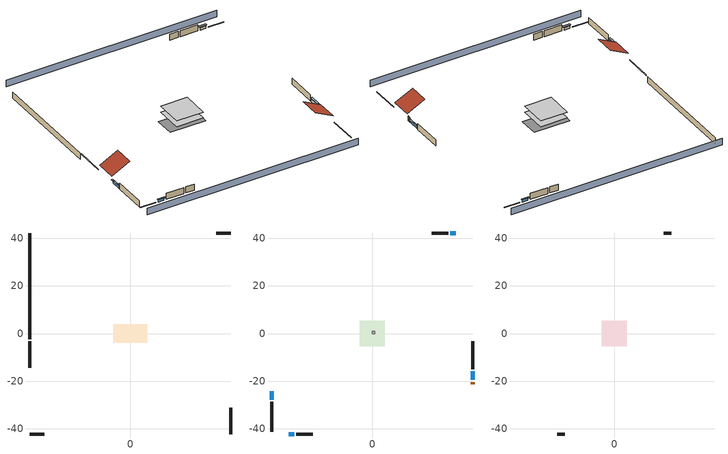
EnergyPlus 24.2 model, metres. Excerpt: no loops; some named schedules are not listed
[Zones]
basement - unconditioned
 floor foundation (Slab1 construction): -7.17,-3.98 -7.17,3.98 7.17,3.98 7.17,-3.98 z-2.13
 wall outside (RimJoist1 construction): -42.19,-3.32 -42.19,-14.35 z0.3:0.61
 wall outside (RimJoist2 construction): 42.19,42.19 36.07,42.19 z0.3:0.61
 wall outside (RimJoist3 construction): 42.19,-42.19 42.19,-31.16 z0.3:0.61
 wall outside (RimJoist4 construction): -42.19,-42.19 -36.07,-42.19 z0.3:0.61
 wall foundation (FoundationWall1 construction): -42.19,42.19 -42.19,-2.39 z-2.13:0.3
conditioned space
 floor to basement - unconditioned (Floor1 construction): -5.34,-5.34 -5.34,5.34 5.34,5.34 5.34,-5.34 z0.3
 wall outside (AdiabaticWallConstruction 1): 42.19,-21.32 42.19,-20.4 z0.3:2.34
 wall outside (AdiabaticWallConstruction): -42.19,-24.2 -42.19,-27.72 / 42.19,-19.47 42.19,-15.95 z0.3:1.49; 35.14,42.19 32.82,42.19 / -35.14,-42.19 -32.82,-42.19 z0.3:1.31
 wall outside (Wall1 construction): -42.19,-28.65 -42.19,-41.26 z0.3:2.74
 wall outside (Wall2 construction): 31.89,42.19 24.88,42.19 z0.3:2.74
 wall outside (Wall3 construction): 42.19,-15.02 42.19,-3.17 z0.3:2.74
 wall outside (Wall4 construction): -31.89,-42.19 -24.88,-42.19 z0.3:2.74
 window (WindowConstruction): -42.19,-24.2 -42.19,-27.72 z0.3:1.49
 window (WindowConstruction 1): 35.14,42.19 32.82,42.19 z0.3:1.31
 window (WindowConstruction 2): 42.19,-19.47 42.19,-15.95 z0.3:1.49
 window (WindowConstruction 3): -35.14,-42.19 -32.82,-42.19 z0.3:1.31
 door (Door): 42.19,-21.31 42.19,-20.4 z0.3:2.34
furnace airloop ret air zone
 floor adiabatic (AdiabaticConst): 0,0 0,1 1,1 1,0 z0
 wall adiabatic (AdiabaticConst): 0,1 0,0 1,0 1,1 0,1 z0:1
 ceiling adiabatic (AdiabaticConst): 1,0 1,1 0,1 0,0 z1
attic - vented
 floor to conditioned space (Floor2 construction Reversed): -5.34,-5.34 -5.34,5.34 5.34,5.34 5.34,-5.34 z2.74
 wall outside (Wall5 construction): 23.95,42.19 20.7,42.19 z0.3:2.74
 wall outside (Wall6 construction): -23.95,-42.19 -20.7,-42.19 z0.3:2.74
 roof outside (Roof1 construction): -42.19,-23.27,2.74 -35.05,-23.27,6.31 -35.05,-15.28,6.31 -42.19,-15.28,2.74
 roof outside (Roof2 construction): 42.19,-22.24,2.74 35.05,-22.24,6.31 35.05,-30.23,6.31 42.19,-30.23,2.74
shading: 42.19,46.76 -42.19,46.76 / -42.19,-46.76 42.19,-46.76 z0:2.74; -42.19,-28.03 -42.19,-23.89 -42.8,-23.89 -42.8,-28.03 z1.8; 32.51,42.19 35.44,42.19 35.44,42.8 32.51,42.8 z1.62; 42.19,-15.64 42.19,-19.78 42.8,-19.78 42.8,-15.64 z1.8; -32.51,-42.19 -35.44,-42.19 -35.44,-42.8 -32.51,-42.8 z1.62
[Building]
Building 1: Terrain=Suburbs
[Site:Location]
Portland Intl Arpt_OR: Latitude {deg}=45.59; Longitude {deg}=-122.6; Time Zone {hr}=-8; Elevation {m}=33; Keep Site Location Information=Yes
[Site:GroundTemperature:Shallow]
10.2558, 8.96328, 8.85977, 9.47314, 11.9355, 14.3863, 16.5111, 17.8571, 17.9714, 16.8767, 14.8061, 12.4304
[Site:WaterMainsTemperature]
Calculation Method=Schedule; Temperature Schedule=mains temperature schedule
[Material] Roughness=Rough; Thermal Absorptance=0.9
Name | Thickness {m} | Conductivity {W/m-K} | Density {kg/m3} | Specific Heat {J/kg-K} | Solar Absorptance | Visible Absorptance
asphalt or fiberglass shingles | 0.00635 | 0.162714 | 1121.4 | 1465.45 | 0.85 | 0.85
ceiling stud and cavity | 0.1397 | 0.118061 | 65.682 | 1177.47 | 0.7 | 0.7
concrete 4.0 in. | 0.1016 | 1.803125 | 2242.8 | 837.4 | 0.7 | 0.7
concrete 8.0 in. | 0.2032 | 1.803125 | 2242.8 | 837.4 | 0.7 | 0.7
door material | 0.04445 | 0.0612267 | 512.64 | 1214.23 | 0.7 | 0.7
floor covering | 0.0127 | 0.0433444 | 54.468 | 1339.84 | 0.6 | 0.6
floor stud and cavity | 0.1397 | 0.923637 | 92.3553 | 1139.71 | 0.7 | 0.7
furniture material basement - unconditioned 1; furniture material conditioned space 1 | 0.1524 | 0.115458 | 640.8 | 1214.23 | 0.6 | 0.6
gypsum board | 0.0127 | 0.160291 | 801 | 837.4 | 0.6 | 0.6
osb sheathing 0.5 in. | 0.0127 | 0.115458 | 512.64 | 1214.23 | 0.6 | 0.6
osb sheathing 0.5 in. 1 | 0.0127 | 0.115458 | 512.64 | 1214.23 | 0.7 | 0.7
osb sheathing 0.75 in. | 0.01905 | 0.115458 | 512.64 | 1214.23 | 0.7 | 0.7
rim joist stud and cavity | 0.0508 | 0.178688 | 50.32683 | 1063.81 | 0.6 | 0.6
roof rigid ins | 0.00281632 | 0.029427 | 32.04 | 1214.23 | 0.7 | 0.7
wall rigid ins | 0.512978 | 0.029427 | 32.04 | 1214.23 | 0.7 | 0.7
wall stud and cavity | 0.1397 | 0.550994 | 139.0536 | 1170.24 | 0.7 | 0.7
wall stud and cavity 1 | 0.1397 | 0.727959 | 139.0536 | 1170.24 | 0.6 | 0.6
wall stud and cavity 2 | 0.0889 | 0.380278 | 52.3479 | 1209.89 | 0.7 | 0.7
wall stud and cavity 3 | 0.0889 | 0.391764 | 83.0341 | 1211.67 | 0.7 | 0.7
wood siding | 0.0254 | 0.102417 | 544.68 | 1172.36 | 0.85 | 0.85
wood siding 1; wood siding 2 | 0.0254 | 0.102417 | 544.68 | 1172.36 | 0.7 | 0.7
[Material:NoMass]
Adiabatic: Roughness=Rough; Thermal Resistance {m2-K/W}=176.1; Thermal Absorptance=0.9; Solar Absorptance=0.7; Visible Absorptance=0.7
[WindowMaterial:SimpleGlazingSystem]
WindowMaterial: U-Factor {W/m2-K}=4.76952; Solar Heat Gain Coefficient=0.63
[Construction]
AdiabaticConst: Adiabatic
AdiabaticWallConstruction: wood siding 1, wall rigid ins, wall stud and cavity 2, gypsum board
AdiabaticWallConstruction 1: wood siding 2, wall rigid ins, wall stud and cavity 2, gypsum board
Door: door material
Floor1 construction: floor stud and cavity, osb sheathing 0.75 in., floor covering
Floor2 construction Reversed: gypsum board, ceiling stud and cavity
FoundationWall1 construction: concrete 8.0 in.
furniture construction basement - unconditioned 1: furniture material basement - unconditioned 1
furniture construction conditioned space 1: furniture material conditioned space 1
PartitionWallConstruction: gypsum board, wall stud and cavity 3, gypsum board
RimJoist1 construction; RimJoist2 construction; RimJoist3 construction; RimJoist4 construction: wood siding, rim joist stud and cavity
Roof1 construction; Roof2 construction: asphalt or fiberglass shingles, roof rigid ins, osb sheathing 0.5 in.
Slab1 construction: concrete 4.0 in.
Wall1 construction; Wall2 construction; Wall3 construction; Wall4 construction: wood siding, osb sheathing 0.5 in. 1, wall stud and cavity, gypsum board
Wall5 construction; Wall6 construction: wood siding, osb sheathing 0.5 in. 1, wall stud and cavity 1
WindowConstruction; WindowConstruction 1; WindowConstruction 2; WindowConstruction 3: WindowMaterial
[Zone] Multiplier=1
Name | Volume {m3} | Part of Total Floor Area
attic - vented | 90.8252 | Yes
basement - unconditioned; conditioned space | 278.185 | Yes
furnace airloop ret air zone | 1 | No
[Space]
Name | Zone | Volume {m3} | Space Type
attic - vented 1 | attic - vented | 90.8252
basement - unconditioned 1 | basement - unconditioned | 278.185
conditioned space 1 | conditioned space | 278.185
furnace airloop ret air space | furnace airloop ret air zone |  | Plenum Space Type
[ZoneInfiltration:EffectiveLeakageArea]
infil attic - vented 1: Zone or Space=attic - vented 1; Schedule=Always On Discrete; Effective Air Leakage Area {cm2}=3802.45; Stack Coefficient=0.000166082; Wind Coefficient=3.54531e-05
[ZoneMixing] Schedule=Always On Continuous; Design Flow Rate Calculation Method=Flow/Zone; Design Flow Rate {m3/s}=0
Name | Zone or Space | Source Zone or Space
whole house fan mix | attic - vented | conditioned space
furnace airloop_0 ZoneMixCondToDZ mix | basement - unconditioned | conditioned space
furnace airloop_0 ZoneMixDZToCond mix | conditioned space | basement - unconditioned
[SurfaceProperty:ExposedFoundationPerimeter]
Slab1: Exposed Perimeter Calculation Method=TotalExposedPerimeter; Total Exposed Perimeter {m}=44.58462
[InternalMass]
Name | Construction | Zone or ZoneList | Space or SpaceList | Surface Area {m2}
furniture mass basement - unconditioned 1 | furniture construction basement - unconditioned 1 | basement - unconditioned | basement - unconditioned 1 | 45.62618
furniture mass conditioned space 1 | furniture construction conditioned space 1 | conditioned space | conditioned space 1 | 45.63397
partition wall mass | PartitionWallConstruction | conditioned space | conditioned space 1 | 114.085
[ElectricEquipment] Design Level Calculation Method=EquipmentLevel
Name | Zone or ZoneList or Space or SpaceList | Schedule | Design Level {W} | Fraction Latent | Fraction Radiant | Fraction Lost
freezer | basement - unconditioned 1 | freezer schedule | 194.914 | 0 | 0.6 | 0
ceiling fan | conditioned space 1 | ceiling_fan | 18.0259 | 0 | 0.558 | 0
clothes dryer | conditioned space 1 | clothes_dryer | 2804.36 | 0.015 | 0.081 | 0.85
clothes washer | conditioned space 1 | clothes_washer | 208.838 | 0.03 | 0.162 | 0.7
cooking range | conditioned space 1 | cooking_range | 114.241 | 0.16 | 0.384 | 0.2
dishwasher | conditioned space 1 | dishwasher | 672.509 | 0.3 | 0.18 | 0.4
fridge | conditioned space 1 | fridge schedule | 51.9007 | 0 | 0.6 | 0
mech vent bath fan 0 | conditioned space 1 | mech vent bath fan 0 schedule | 30 | 0 | 0 | 1
mech vent house fan | conditioned space 1 | mech vent house fan schedule | 0 | 0 | 0 | 1
mech vent house fan cfis | conditioned space 1 | mech vent house fan cfis schedule | 0 | 0 | 0 | 0
mech vent range fan 0 | conditioned space 1 | mech vent range fan 0 schedule | 30 | 0 | 0 | 1
misc plug loads | conditioned space 1 | plug_loads_other | 760.668 | 0.021 | 0.558 | 0.049
misc tv | conditioned space 1 | plug_loads_tv | 1134.8 | 0 | 0.6 | 0
whole house fan | conditioned space 1 | Always On Discrete | 0 | 0 | 0 | 1
[OtherEquipment] Design Level Calculation Method=EquipmentLevel
Name | Fuel Type | Zone or ZoneList or Space or SpaceList | Schedule | Design Level {W} | Fraction Latent | Fraction Radiant | Fraction Lost
furnace airloop_0 RetCondToDZ; furnace airloop_0 SupCondToDZ; furnace airloop_0 SupSensLkToDZ; water heater sens | None | basement - unconditioned 1 | Always On Discrete | 0 | 0 | 0 | 0
furnace airloop_0 SupLatLkToDZ; water heater lat | None | basement - unconditioned 1 | Always On Discrete | 0 | 1 | 0 | 0
water heater energy adjustment1 | Electricity | basement - unconditioned 1 | Always On Discrete | 0.01 | 0 | 0 | 1
clothes dryer 1 | Electricity | conditioned space 1 | clothes_dryer | 0 | 0.015 | 0.081 | 0.85
cooking range 1 | NaturalGas | conditioned space 1 | cooking_range | 3348.06 | 0.16 | 0.384 | 0.2
furnace airloop_0 SupCondToLv; furnace airloop_0 SupSensLkToCond; mech vent house fan sensible load | None | conditioned space 1 | Always On Discrete | 0 | 0 | 0 | 0
furnace airloop_0 SupLatLkToCond; mech vent house fan latent load | None | conditioned space 1 | Always On Discrete | 0 | 1 | 0 | 0
general water use latent | None | conditioned space 1 | general water use schedule | 81.0615 | 1 | 0 | 0
general water use sensible | None | conditioned space 1 | general water use schedule | -79.8895 | 0 | 0.6 | 0
furnace airloop_0 RetCondToRP; furnace airloop_0 RetSensLkToRP | None | furnace airloop ret air space | Always On Discrete | 0 | 0 | 0 | 0
furnace airloop_0 RetLatLkToRP | None | furnace airloop ret air space | Always On Discrete | 0 | 1 | 0 | 0
[ZoneInfiltration:DesignFlowRate] Schedule=Always On Discrete
Name | Zone or ZoneList or Space or SpaceList | Design Flow Rate Calculation Method | Design Flow Rate {m3/s} | Air Changes per Hour {1/hr} | Constant Term Coefficient | Temperature Term Coefficient | Velocity Term Coefficient | Velocity Squared Term Coefficient
basement_unconditioned 1 duct leakage imbalance infil flow | basement - unconditioned 1 | Flow/Zone | 0
infil basement - unconditioned 1 | basement - unconditioned 1 | AirChanges/Hour |  | 0.1 | 1 | 0 | 0 | 0
infil flow; natural vent flow; whole house fan flow | conditioned space 1 | Flow/Zone | 0
[SurfaceProperty:IncidentSolarMultiplier] Incident Solar Multiplier=1; Incident Solar Multiplier Schedule=trans schedule winter=0.85 summer=0.7
Window1; Window2; Window3; Window4
[Lights]
interior lighting: Zone or ZoneList or Space or SpaceList=conditioned space 1; Schedule=lighting_interior; Design Level Calculation Method=LightingLevel; Lighting Level {W}=202.816; Return Air Fraction=0; Fraction Radiant=0.6; Fraction Visible=0.2; Fraction Replaceable=1
[People]
occupants: Zone or ZoneList or Space or SpaceList=conditioned space 1; Number of People Schedule=occupants; Number of People Calculation Method=People; Number of People=4; Fraction Radiant=0.314171; Sensible Heat Fraction=0.56303; Activity Level Schedule=occupants activity schedule; Carbon Dioxide Generation Rate {m3/s-W}=0; Enable ASHRAE 55 Comfort Warnings=No; Mean Radiant Temperature Calculation Type=EnclosureAveraged
[SpaceList]
Plenum Space Type: furnace airloop ret air space
[AvailabilityManager:Scheduled] Schedule=Always On Discrete
furnace airloop Availability Manager; room ac airloop Availability Manager
[AirLoopHVAC:ReturnPlenum]
Air Loop HVAC Return Plenum 1: Zone=furnace airloop ret air zone
[WaterUse:Equipment]
dishwasher: Peak Flow Rate {m3/s}=7.21641e-06; Flow Rate Fraction Schedule=hot_water_dishwasher
[Foundation:Kiva]
Foundation Kiva 1: Initial Indoor Air Temperature {C}=9.52053; Wall Height Above Grade {m}=0.3048; Wall Depth Below Slab {m}=0.2032
[Foundation:Kiva:Settings]
Soil Conductivity {W/m-K}=1.3848; Soil Density {kg/m3}=1842.3; Soil Specific Heat {J/kg-K}=418.7; Ground Solar Absorptivity=0.9; Ground Thermal Absorptivity=0.9; Ground Surface Roughness {m}=0.03; Far-Field Width {m}=40; Deep-Ground Boundary Condition=ZeroFlux; Deep-Ground Depth {m}=40; Minimum Cell Dimension {m}=0.2; Maximum Cell Growth Coefficient=3; Simulation Timestep=Timestep
[Exterior:Lights]
exterior lighting: Schedule=exterior lighting schedule; Design Level {W}=6.19068
[EnergyManagementSystem:GlobalVariable]
furnace_airloop_0_DuctImbalLkExhFanEquivCond
furnace_airloop_0_DuctImbalLkExhFanEquivDZ
furnace_airloop_0_DuctImbalLkSupFanEquivCond
furnace_airloop_0_DuctImbalLkSupFanEquivDZ
furnace_airloop_0_DZ_T
furnace_airloop_0_DZ_W
furnace_airloop_0_RetCondToDZ
furnace_airloop_0_RetCondToRP
furnace_airloop_0_RetLatLkToRP
furnace_airloop_0_RetSensLkToRP
furnace_airloop_0_SupCondToDZ
furnace_airloop_0_SupCondToLv
furnace_airloop_0_SupLatLkToCond
furnace_airloop_0_SupLatLkToDZ
furnace_airloop_0_SupSensLkToCond
furnace_airloop_0_SupSensLkToDZ
furnace_airloop_0_ZoneMixCondToDZ
furnace_airloop_0_ZoneMixDZToCond
furnace_airloop_AH_MFR
furnace_airloop_AH_Tout
furnace_airloop_AH_VFR
furnace_airloop_AH_Wout
furnace_airloop_Fan_RTF
furnace_airloop_RA_T
furnace_airloop_Ra_W
infil_program_Qfan
infil_program_Qinf
natural_vent_program_Qnv
natural_vent_program_Qwhf
room_ac_airloop_Fan_RTF
[EnergyManagementSystem:Sensor]
Name | Output:Variable or Output:Meter Index Key | Output:Variable or Output:Meter
airflow_gain | infil flow | Infiltration Sensible Heat Gain Energy
airflow_gain_1 | natural vent flow | Infiltration Sensible Heat Gain Energy
airflow_gain_2 | whole house fan flow | Infiltration Sensible Heat Gain Energy
airflow_loss | infil flow | Infiltration Sensible Heat Loss Energy
airflow_loss_1 | natural vent flow | Infiltration Sensible Heat Loss Energy
airflow_loss_2 | whole house fan flow | Infiltration Sensible Heat Loss Energy
clg_load_cond |  | Cooling:EnergyTransfer:Zone:CONDITIONED SPACE
clg_load_duct |  | Cooling:EnergyTransfer:Zone:FURNACE AIRLOOP RET AIR ZONE
clg_sp_s; clg_sp_s_1 | cooling setpoint | Schedule Value
clothes_dryer_exhaust_0_sch_s | clothes_dryer | Schedule Value
cool_season | cooling season schedule | Schedule Value
ducts_conv | furnace airloop_0 RetCondToRP | Other Equipment Convective Heating Energy
ducts_conv_1 | furnace airloop_0 RetLatLkToRP | Other Equipment Convective Heating Energy
ducts_conv_2 | furnace airloop_0 RetSensLkToRP | Other Equipment Convective Heating Energy
ducts_conv_3 | furnace airloop_0 SupCondToLv | Other Equipment Convective Heating Energy
ducts_conv_4 | furnace airloop_0 SupLatLkToCond | Other Equipment Convective Heating Energy
ducts_conv_5 | furnace airloop_0 SupSensLkToCond | Other Equipment Convective Heating Energy
ducts_rad | furnace airloop_0 RetCondToRP | Other Equipment Radiant Heating Energy
ducts_rad_1 | furnace airloop_0 RetLatLkToRP | Other Equipment Radiant Heating Energy
ducts_rad_2 | furnace airloop_0 RetSensLkToRP | Other Equipment Radiant Heating Energy
ducts_rad_3 | furnace airloop_0 SupCondToLv | Other Equipment Radiant Heating Energy
ducts_rad_4 | furnace airloop_0 SupLatLkToCond | Other Equipment Radiant Heating Energy
ducts_rad_5 | furnace airloop_0 SupSensLkToCond | Other Equipment Radiant Heating Energy
furnace_airloop_0_DZ_T_s | basement - unconditioned | Zone Air Temperature
furnace_airloop_0_DZ_W_s | basement - unconditioned | Zone Mean Air Humidity Ratio
furnace_airloop_AH_MFR_s | Node 15 | System Node Mass Flow Rate
furnace_airloop_AH_Tout_s | Node 15 | System Node Temperature
furnace_airloop_AH_VFR_s | Node 15 | System Node Current Density Volume Flow Rate
furnace_airloop_AH_Wout_s | Node 15 | System Node Humidity Ratio
furnace_airloop_RA_T_s | Node 18 | System Node Temperature
furnace_airloop_Ra_W_s | Node 18 | System Node Humidity Ratio
htg_load_cond |  | Heating:EnergyTransfer:Zone:CONDITIONED SPACE
htg_load_duct |  | Heating:EnergyTransfer:Zone:FURNACE AIRLOOP RET AIR ZONE
htg_sp_s; htg_sp_s_1 | heating setpoint | Schedule Value
ig_ee_conv | ceiling fan | Electric Equipment Convective Heating Energy
ig_ee_conv_1 | clothes dryer | Electric Equipment Convective Heating Energy
ig_ee_conv_3 | cooking range | Electric Equipment Convective Heating Energy
ig_ee_conv_4 | dishwasher | Electric Equipment Convective Heating Energy
ig_ee_conv_5 | fridge | Electric Equipment Convective Heating Energy
ig_ee_conv_6 | misc plug loads | Electric Equipment Convective Heating Energy
ig_ee_conv_7 | misc tv | Electric Equipment Convective Heating Energy
ig_ee_conv_8 | whole house fan | Electric Equipment Convective Heating Energy
ig_ee_rad | ceiling fan | Electric Equipment Radiant Heating Energy
ig_ee_rad_1 | clothes dryer | Electric Equipment Radiant Heating Energy
ig_ee_rad_3 | cooking range | Electric Equipment Radiant Heating Energy
ig_ee_rad_4 | dishwasher | Electric Equipment Radiant Heating Energy
ig_ee_rad_5 | fridge | Electric Equipment Radiant Heating Energy
ig_ee_rad_6 | misc plug loads | Electric Equipment Radiant Heating Energy
ig_ee_rad_7 | misc tv | Electric Equipment Radiant Heating Energy
ig_ee_rad_8 | whole house fan | Electric Equipment Radiant Heating Energy
ig_lgt_conv | interior lighting | Lights Convective Heating Energy
ig_lgt_rad | interior lighting | Lights Radiant Heating Energy
ig_lgt_vis | interior lighting | Lights Visible Radiation Heating Energy
ig_oe_conv | clothes dryer 1 | Other Equipment Convective Heating Energy
ig_oe_conv_1 | cooking range 1 | Other Equipment Convective Heating Energy
ig_oe_conv_2 | general water use latent | Other Equipment Convective Heating Energy
ig_oe_conv_3 | general water use sensible | Other Equipment Convective Heating Energy
ig_oe_rad | clothes dryer 1 | Other Equipment Radiant Heating Energy
ig_oe_rad_1 | cooking range 1 | Other Equipment Radiant Heating Energy
ig_oe_rad_2 | general water use latent | Other Equipment Radiant Heating Energy
ig_oe_rad_3 | general water use sensible | Other Equipment Radiant Heating Energy
ig_ppl_conv | occupants | People Convective Heating Energy
ig_ppl_rad | occupants | People Radiant Heating Energy
im_conv | furniture mass conditioned space 1 | Surface Inside Face Convection Heat Gain Energy
im_conv_1 | partition wall mass | Surface Inside Face Convection Heat Gain Energy
im_ig | furniture mass conditioned space 1 | Surface Inside Face Internal Gains Radiation Heat Gain Energy
im_ig_1 | partition wall mass | Surface Inside Face Internal Gains Radiation Heat Gain Energy
im_lgt | furniture mass conditioned space 1 | Surface Inside Face Lights Radiation Heat Gain Energy
im_lgt_1 | partition wall mass | Surface Inside Face Lights Radiation Heat Gain Energy
im_sol | furniture mass conditioned space 1 | Surface Inside Face Solar Radiation Heat Gain Energy
im_sol_1 | partition wall mass | Surface Inside Face Solar Radiation Heat Gain Energy
im_surf | furniture mass conditioned space 1 | Surface Inside Face Net Surface Thermal Radiation Heat Gain Energy
im_surf_1 | partition wall mass | Surface Inside Face Net Surface Thermal Radiation Heat Gain Energy
mech_vent_bath_fan_0_sch_s | mech vent bath fan 0 schedule | Schedule Value
mech_vent_range_fan_0_sch_s | mech vent range fan 0 schedule | Schedule Value
mv_conv | mech vent bath fan 0 | Electric Equipment Convective Heating Energy
mv_conv_1 | mech vent house fan | Electric Equipment Convective Heating Energy
mv_conv_2 | mech vent house fan cfis | Electric Equipment Convective Heating Energy
mv_conv_3 | mech vent range fan 0 | Electric Equipment Convective Heating Energy
mv_conv_4 | mech vent house fan latent load | Other Equipment Convective Heating Energy
mv_conv_5 | mech vent house fan sensible load | Other Equipment Convective Heating Energy
mv_rad | mech vent bath fan 0 | Electric Equipment Radiant Heating Energy
mv_rad_1 | mech vent house fan | Electric Equipment Radiant Heating Energy
mv_rad_2 | mech vent house fan cfis | Electric Equipment Radiant Heating Energy
mv_rad_3 | mech vent range fan 0 | Electric Equipment Radiant Heating Energy
mv_rad_4 | mech vent house fan latent load | Other Equipment Radiant Heating Energy
mv_rad_5 | mech vent house fan sensible load | Other Equipment Radiant Heating Energy
natural_vent_s | natural vent schedule | Schedule Value
out_pb_s |  | Site Outdoor Air Barometric Pressure
out_wt_s |  | Site Outdoor Air Humidity Ratio
site_vw_s |  | Site Wind Speed
ss_back_out | Window1 | Surface Window Shortwave from Zone Back Out Window Heat Transfer Rate
ss_back_out_1 | Window2 | Surface Window Shortwave from Zone Back Out Window Heat Transfer Rate
ss_back_out_2 | Window3 | Surface Window Shortwave from Zone Back Out Window Heat Transfer Rate
ss_back_out_3 | Window4 | Surface Window Shortwave from Zone Back Out Window Heat Transfer Rate
ss_conv | Door1 | Surface Inside Face Convection Heat Gain Energy
ss_conv_1 | Window1 | Surface Inside Face Convection Heat Gain Energy
ss_conv_2 | Window2 | Surface Inside Face Convection Heat Gain Energy
ss_conv_3 | Window3 | Surface Inside Face Convection Heat Gain Energy
ss_conv_4 | Window4 | Surface Inside Face Convection Heat Gain Energy
ss_ig | Door1 | Surface Inside Face Internal Gains Radiation Heat Gain Energy
ss_ig_1 | Window1 | Surface Inside Face Internal Gains Radiation Heat Gain Energy
ss_ig_2 | Window2 | Surface Inside Face Internal Gains Radiation Heat Gain Energy
ss_ig_3 | Window3 | Surface Inside Face Internal Gains Radiation Heat Gain Energy
ss_ig_4 | Window4 | Surface Inside Face Internal Gains Radiation Heat Gain Energy
ss_lgt | Door1 | Surface Inside Face Lights Radiation Heat Gain Energy
ss_sol | Door1 | Surface Inside Face Solar Radiation Heat Gain Energy
ss_surf | Door1 | Surface Inside Face Net Surface Thermal Radiation Heat Gain Energy
ss_surf_1 | Window1 | Surface Inside Face Net Surface Thermal Radiation Heat Gain Energy
ss_surf_2 | Window2 | Surface Inside Face Net Surface Thermal Radiation Heat Gain Energy
ss_surf_3 | Window3 | Surface Inside Face Net Surface Thermal Radiation Heat Gain Energy
ss_surf_4 | Window4 | Surface Inside Face Net Surface Thermal Radiation Heat Gain Energy
ss_trans_in | Window1 | Surface Window Transmitted Solar Radiation Rate
ss_trans_in_1 | Window2 | Surface Window Transmitted Solar Radiation Rate
ss_trans_in_2 | Window3 | Surface Window Transmitted Solar Radiation Rate
ss_trans_in_3 | Window4 | Surface Window Transmitted Solar Radiation Rate
ss_trans_out | Window1 | Surface Inside Face Initial Transmitted Diffuse Transmitted Out Window Solar Radiation Rate
ss_trans_out_1 | Window2 | Surface Inside Face Initial Transmitted Diffuse Transmitted Out Window Solar Radiation Rate
ss_trans_out_2 | Window3 | Surface Inside Face Initial Transmitted Diffuse Transmitted Out Window Solar Radiation Rate
ss_trans_out_3 | Window4 | Surface Inside Face Initial Transmitted Diffuse Transmitted Out Window Solar Radiation Rate
s_conv | Floor1 | Surface Inside Face Convection Heat Gain Energy
s_conv_1 | Floor2 | Surface Inside Face Convection Heat Gain Energy
s_conv_2 | Wall1 | Surface Inside Face Convection Heat Gain Energy
s_conv_3 | Wall2 | Surface Inside Face Convection Heat Gain Energy
s_conv_4 | Wall3 | Surface Inside Face Convection Heat Gain Energy
s_conv_5 | Wall4 | Surface Inside Face Convection Heat Gain Energy
s_ig | Floor1 | Surface Inside Face Internal Gains Radiation Heat Gain Energy
s_ig_1 | Floor2 | Surface Inside Face Internal Gains Radiation Heat Gain Energy
s_ig_2 | Wall1 | Surface Inside Face Internal Gains Radiation Heat Gain Energy
s_ig_3 | Wall2 | Surface Inside Face Internal Gains Radiation Heat Gain Energy
s_ig_4 | Wall3 | Surface Inside Face Internal Gains Radiation Heat Gain Energy
s_ig_5 | Wall4 | Surface Inside Face Internal Gains Radiation Heat Gain Energy
s_lgt | Floor1 | Surface Inside Face Lights Radiation Heat Gain Energy
s_lgt_1 | Floor2 | Surface Inside Face Lights Radiation Heat Gain Energy
s_lgt_2 | Wall1 | Surface Inside Face Lights Radiation Heat Gain Energy
s_lgt_3 | Wall2 | Surface Inside Face Lights Radiation Heat Gain Energy
s_lgt_4 | Wall3 | Surface Inside Face Lights Radiation Heat Gain Energy
s_lgt_5 | Wall4 | Surface Inside Face Lights Radiation Heat Gain Energy
s_sol | Floor1 | Surface Inside Face Solar Radiation Heat Gain Energy
s_sol_1 | Floor2 | Surface Inside Face Solar Radiation Heat Gain Energy
s_sol_2 | Wall1 | Surface Inside Face Solar Radiation Heat Gain Energy
s_sol_3 | Wall2 | Surface Inside Face Solar Radiation Heat Gain Energy
s_sol_4 | Wall3 | Surface Inside Face Solar Radiation Heat Gain Energy
s_sol_5 | Wall4 | Surface Inside Face Solar Radiation Heat Gain Energy
s_surf | Floor1 | Surface Inside Face Net Surface Thermal Radiation Heat Gain Energy
s_surf_1 | Floor2 | Surface Inside Face Net Surface Thermal Radiation Heat Gain Energy
